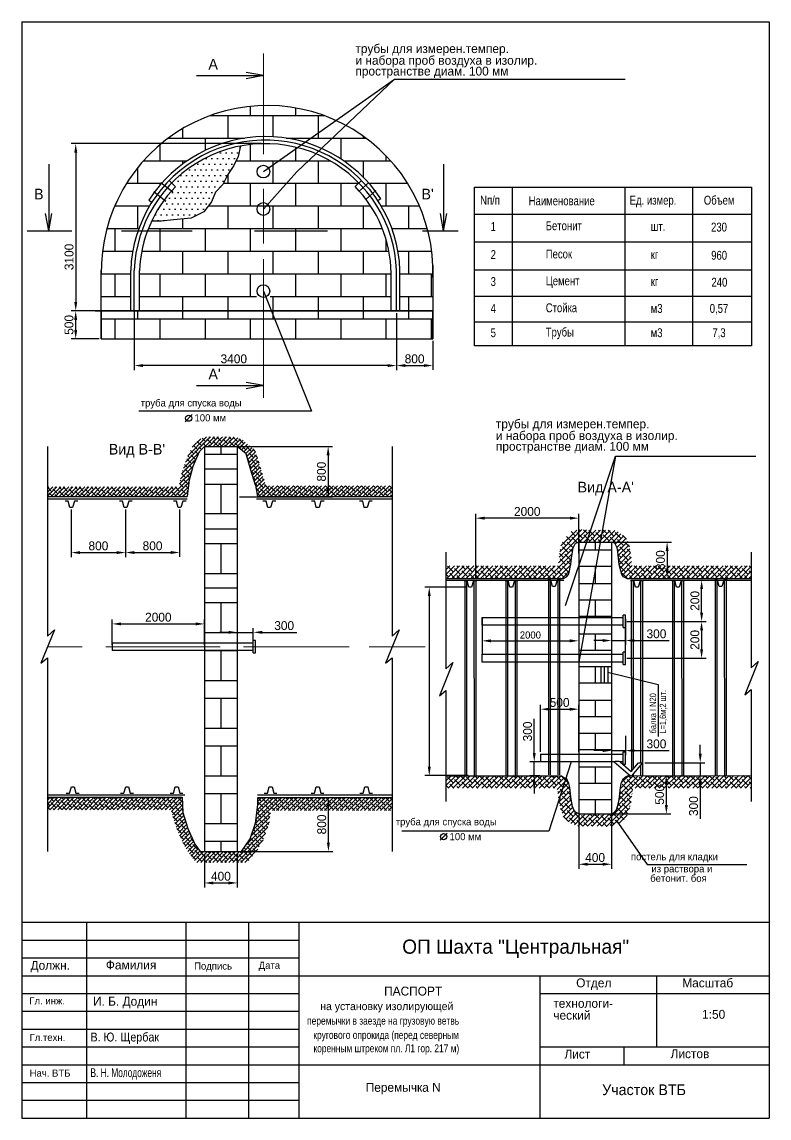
# Model space of a CAD drawing. Header units: millimetres. Extents: x 337 to 547, y -59 to 249.
import ezdxf

# ---------------------------------------------------------------- set-up
doc = ezdxf.new("R2010")
doc.units = ezdxf.units.MM
doc.dimstyles.new('ISO-25', dxfattribs={"dimtxt": 2.5, "dimasz": 2.5, "dimexe": 1.25, "dimexo": 0.625, "dimtad": 1, "dimtxsty": 'Standard', "dimcen": 2.5, "dimadec": 0, "dimazin": 0, "dimtfac": 1, "dimtmove": 0, "dimatfit": 3, "dimfxl": 0, "dimarcsym": 0})
pattern_1 = [(45, (0, -100.6344), (-0.561266, 0.561266), []), (135, (0, -100.6344), (-1.683798, 0.561266), [1.984375, -1.190625])]
pattern_2 = [(45, (0, -94.5525), (-0.6735192, 0.6735192), []), (135, (0, -94.5525), (-2.0205576, 0.6735192), [2.38125, -1.42875])]
pattern_3 = [(0, (-37.138, 0), (0, 6.35), []), (90, (-37.138, 0), (-12.7, 8e-16), [6.35, -6.35]), (90, (-30.788, 0), (-12.7, 8e-16), [-6.35, 6.35])]

# ---------------------------------------------------------------- blocks, each defined once
blk = doc.blocks.new('*D1')
at = {"color": 0, "lineweight": -2}
for p, q in [((350.59, 111.56), (350.59, 98.23)), ((365.86, 111.56), (365.86, 98.23)), ((353.09, 99.48), (363.36, 99.48))]:
    blk.add_line(p, q, dxfattribs=at)
at = {"color": 0}
for points in [[(353.09, 99.9), (353.09, 99.07), (350.59, 99.48)], [(363.36, 99.9), (363.36, 99.07), (365.86, 99.48)]]:
    blk.add_solid(points, dxfattribs=at)
at = {"layer": 'Defpoints', "color": 0}
for p in [(350.59, 112.19), (365.86, 112.19), (365.86, 99.48)]:
    blk.add_point(p, dxfattribs=at)
at = {"color": 0, "insert": (358.23, 101.36), "char_height": 2.5, "attachment_point": 5}
blk.add_mtext('800', dxfattribs=at)
blk = doc.blocks.new('*D2')
at = {"color": 0, "lineweight": -2}
for p, q in [((365.86, 111.56), (365.86, 98.26)), ((381.04, 111.56), (381.04, 98.26)), ((368.36, 99.51), (378.54, 99.51))]:
    blk.add_line(p, q, dxfattribs=at)
at = {"color": 0}
for points in [[(368.36, 99.93), (368.36, 99.09), (365.86, 99.51)], [(378.54, 99.93), (378.54, 99.09), (381.04, 99.51)]]:
    blk.add_solid(points, dxfattribs=at)
at = {"layer": 'Defpoints', "color": 0}
for p in [(365.86, 112.19), (381.04, 112.19), (381.04, 99.51)]:
    blk.add_point(p, dxfattribs=at)
at = {"color": 0, "insert": (373.45, 101.38), "char_height": 2.5, "attachment_point": 5}
blk.add_mtext('800', dxfattribs=at)
blk = doc.blocks.new('*D3')
at = {"color": 0, "lineweight": -2}
for p, q in [((397.85, 129.33), (424.05, 129.33)), ((422.8, 126.83), (422.8, 117.61)), ((397.89, 115.11), (424.05, 115.11))]:
    blk.add_line(p, q, dxfattribs=at)
at = {"color": 0}
for points in [[(422.38, 126.83), (423.21, 126.83), (422.8, 129.33)], [(422.38, 117.61), (423.21, 117.61), (422.8, 115.11)]]:
    blk.add_solid(points, dxfattribs=at)
at = {"layer": 'Defpoints', "color": 0}
for p in [(397.22, 129.33), (397.27, 115.11), (422.8, 115.11)]:
    blk.add_point(p, dxfattribs=at)
at = {"color": 0, "insert": (420.92, 122.22), "char_height": 2.5, "attachment_point": 5, "rotation": 90}
blk.add_mtext('800', dxfattribs=at)
blk = doc.blocks.new('*D4')
at = {"color": 0, "lineweight": -2}
for p, q in [((403.62, 30.71), (424.12, 30.71)), ((422.87, 18.02), (422.87, 28.21)), ((397.89, 15.52), (424.12, 15.52))]:
    blk.add_line(p, q, dxfattribs=at)
at = {"color": 0}
for points in [[(422.46, 28.21), (423.29, 28.21), (422.87, 30.71)], [(422.46, 18.02), (423.29, 18.02), (422.87, 15.52)]]:
    blk.add_solid(points, dxfattribs=at)
at = {"layer": 'Defpoints', "color": 0}
for p in [(403, 30.71), (422.87, 30.71), (397.27, 15.52)]:
    blk.add_point(p, dxfattribs=at)
at = {"color": 0, "insert": (421, 23.12), "char_height": 2.5, "attachment_point": 5, "rotation": 90}
blk.add_mtext('800', dxfattribs=at)
blk = doc.blocks.new('*D5')
at = {"color": 0, "lineweight": -2}
for p, q in [((388.05, 14.9), (388.05, 5.44)), ((397.27, 14.9), (397.27, 5.44)), ((390.55, 6.69), (394.77, 6.69))]:
    blk.add_line(p, q, dxfattribs=at)
at = {"color": 0}
for points in [[(390.55, 7.1), (390.55, 6.27), (388.05, 6.69)], [(394.77, 7.1), (394.77, 6.27), (397.27, 6.69)]]:
    blk.add_solid(points, dxfattribs=at)
at = {"layer": 'Defpoints', "color": 0}
for p in [(388.05, 15.52), (397.27, 15.52), (397.27, 6.69)]:
    blk.add_point(p, dxfattribs=at)
at = {"color": 0, "insert": (392.66, 8.56), "char_height": 2.5, "attachment_point": 5}
blk.add_mtext('400', dxfattribs=at)
blk = doc.blocks.new('*D6')
at = {"color": 0, "lineweight": -2}
for p, q in [((368.31, 167.44), (368.31, 150.77)), ((441.99, 166.73), (441.99, 150.77)), ((439.49, 152.02), (370.81, 152.02))]:
    blk.add_line(p, q, dxfattribs=at)
at = {"color": 0}
for points in [[(370.81, 152.43), (370.81, 151.6), (368.31, 152.02)], [(439.49, 152.43), (439.49, 151.6), (441.99, 152.02)]]:
    blk.add_solid(points, dxfattribs=at)
at = {"layer": 'Defpoints', "color": 0}
for p in [(368.31, 168.07), (441.99, 167.36), (368.31, 152.02)]:
    blk.add_point(p, dxfattribs=at)
at = {"color": 0, "insert": (395.35, 153.89), "char_height": 2.5, "attachment_point": 5}
blk.add_mtext('  3400', dxfattribs=at)
blk = doc.blocks.new('*D7')
at = {"color": 0, "lineweight": -2}
for p, q in [((403.97, 214.35), (350.61, 214.35)), ((351.86, 211.85), (351.86, 169.86)), ((403.02, 167.36), (350.61, 167.36))]:
    blk.add_line(p, q, dxfattribs=at)
at = {"color": 0}
for points in [[(351.45, 211.85), (352.28, 211.85), (351.86, 214.35)], [(351.45, 169.86), (352.28, 169.86), (351.86, 167.36)]]:
    blk.add_solid(points, dxfattribs=at)
at = {"layer": 'Defpoints', "color": 0}
for p in [(404.59, 214.35), (351.86, 167.36), (403.64, 167.36)]:
    blk.add_point(p, dxfattribs=at)
at = {"color": 0, "insert": (349.99, 182.53), "char_height": 2.5, "attachment_point": 5, "rotation": 90}
blk.add_mtext('3100', dxfattribs=at)
blk = doc.blocks.new('*D8')
at = {"color": 0, "lineweight": -2}
for p, q in [((499.59, 102.45), (519.32, 102.45)), ((518.07, 99.95), (518.07, 94.74)), ((508.46, 92.24), (519.32, 92.24))]:
    blk.add_line(p, q, dxfattribs=at)
at = {"color": 0}
for points in [[(517.66, 99.95), (518.49, 99.95), (518.07, 102.45)], [(517.66, 94.74), (518.49, 94.74), (518.07, 92.24)]]:
    blk.add_solid(points, dxfattribs=at)
at = {"layer": 'Defpoints', "color": 0}
for p in [(498.96, 102.45), (507.84, 92.24), (518.07, 92.24)]:
    blk.add_point(p, dxfattribs=at)
at = {"color": 0, "insert": (516.2, 97.35), "char_height": 2.5, "attachment_point": 5, "rotation": 90}
blk.add_mtext('800', dxfattribs=at)
blk = doc.blocks.new('*D9')
at = {"color": 0, "lineweight": -2}
for p, q in [((493.22, 27.24), (493.22, 10.69)), ((502.44, 27.24), (502.44, 10.69)), ((495.72, 11.94), (499.94, 11.94))]:
    blk.add_line(p, q, dxfattribs=at)
at = {"color": 0}
for points in [[(495.72, 12.36), (495.72, 11.53), (493.22, 11.94)], [(499.94, 12.36), (499.94, 11.53), (502.44, 11.94)]]:
    blk.add_solid(points, dxfattribs=at)
at = {"layer": 'Defpoints', "color": 0}
for p in [(493.22, 27.86), (502.44, 27.86), (502.44, 11.94)]:
    blk.add_point(p, dxfattribs=at)
at = {"color": 0, "insert": (497.83, 13.82), "char_height": 2.5, "attachment_point": 5}
blk.add_mtext('400', dxfattribs=at)
blk = doc.blocks.new('*D10')
at = {"color": 0, "lineweight": -2}
for p, q in [((517.85, 28.59), (517.85, 34.32)), ((518.15, 36.82), (519.1, 36.82)), ((500.68, 26.09), (519.1, 26.09))]:
    blk.add_line(p, q, dxfattribs=at)
at = {"color": 0}
for points in [[(517.44, 34.32), (518.27, 34.32), (517.85, 36.82)], [(517.44, 28.59), (518.27, 28.59), (517.85, 26.09)]]:
    blk.add_solid(points, dxfattribs=at)
at = {"layer": 'Defpoints', "color": 0}
for p in [(517.53, 36.82), (517.85, 36.82), (500.06, 26.09)]:
    blk.add_point(p, dxfattribs=at)
at = {"color": 0, "insert": (515.98, 31.45), "char_height": 2.5, "attachment_point": 5, "rotation": 90}
blk.add_mtext('500', dxfattribs=at)
blk = doc.blocks.new('*D11')
at = {"color": 0, "lineweight": -2}
for p, q in [((464.28, 92.14), (464.28, 110.41)), ((490.75, 109.16), (466.78, 109.16)), ((493.25, 99.2), (493.25, 110.41))]:
    blk.add_line(p, q, dxfattribs=at)
at = {"color": 0}
for points in [[(466.78, 109.58), (466.78, 108.74), (464.28, 109.16)], [(490.75, 109.58), (490.75, 108.74), (493.25, 109.16)]]:
    blk.add_solid(points, dxfattribs=at)
at = {"layer": 'Defpoints', "color": 0}
for p in [(464.28, 109.16), (493.25, 98.57), (464.28, 91.51)]:
    blk.add_point(p, dxfattribs=at)
at = {"color": 0, "insert": (478.76, 111.03), "char_height": 2.5, "attachment_point": 5}
blk.add_mtext('2000', dxfattribs=at)
blk = doc.blocks.new('*D12')
at = {"color": 0, "lineweight": -2}
for p, q in [((502.44, 80.44), (502.44, 73.53)), ((506.35, 80.92), (506.35, 73.53)), ((499.94, 74.78), (497.44, 74.78)), ((502.44, 74.78), (506.35, 74.78)), ((508.85, 74.78), (518.61, 74.78))]:
    blk.add_line(p, q, dxfattribs=at)
at = {"color": 0}
for points in [[(499.94, 75.2), (499.94, 74.37), (502.44, 74.78)], [(508.85, 75.2), (508.85, 74.37), (506.35, 74.78)]]:
    blk.add_solid(points, dxfattribs=at)
at = {"layer": 'Defpoints', "color": 0}
for p in [(502.44, 81.06), (506.35, 81.55), (502.44, 74.78)]:
    blk.add_point(p, dxfattribs=at)
at = {"color": 0, "insert": (515.07, 76.66), "char_height": 2.5, "attachment_point": 5}
blk.add_mtext('300', dxfattribs=at)
blk = doc.blocks.new('*D13')
at = {"color": 0, "lineweight": -2}
for p, q in [((480.73, 43.2), (480.73, 52.78)), ((488.5, 40.7), (479.48, 40.7)), ((480.73, 36.81), (480.73, 40.7)), ((482.32, 36.81), (479.48, 36.81)), ((480.73, 34.31), (480.73, 31.81))]:
    blk.add_line(p, q, dxfattribs=at)
at = {"color": 0}
for points in [[(480.31, 43.2), (481.14, 43.2), (480.73, 40.7)], [(480.31, 34.31), (481.14, 34.31), (480.73, 36.81)]]:
    blk.add_solid(points, dxfattribs=at)
at = {"layer": 'Defpoints', "color": 0}
for p in [(480.73, 40.7), (489.13, 40.7), (482.94, 36.81)]:
    blk.add_point(p, dxfattribs=at)
at = {"color": 0, "insert": (478.85, 49.24), "char_height": 2.5, "attachment_point": 5, "rotation": 90}
blk.add_mtext('300', dxfattribs=at)
blk = doc.blocks.new('*D14')
at = {"color": 0, "lineweight": -2}
for p, q in [((358.42, 167.36), (350.6, 167.36)), ((351.85, 162.05), (351.85, 164.86)), ((358.42, 159.55), (350.6, 159.55))]:
    blk.add_line(p, q, dxfattribs=at)
at = {"color": 0}
for points in [[(351.43, 164.86), (352.26, 164.86), (351.85, 167.36)], [(351.43, 162.05), (352.26, 162.05), (351.85, 159.55)]]:
    blk.add_solid(points, dxfattribs=at)
at = {"layer": 'Defpoints', "color": 0}
for p in [(351.85, 167.36), (359.04, 167.36), (359.04, 159.55)]:
    blk.add_point(p, dxfattribs=at)
at = {"color": 0, "insert": (349.97, 163.45), "char_height": 2.5, "attachment_point": 5, "rotation": 90}
blk.add_mtext('500', dxfattribs=at)
blk = doc.blocks.new('*D15')
at = {"color": 0, "lineweight": -2}
for p, q in [((441.99, 166.73), (441.99, 150.78)), ((452.21, 158.93), (452.21, 150.78)), ((444.49, 152.03), (449.71, 152.03))]:
    blk.add_line(p, q, dxfattribs=at)
at = {"color": 0}
for points in [[(444.49, 152.44), (444.49, 151.61), (441.99, 152.03)], [(449.71, 152.44), (449.71, 151.61), (452.21, 152.03)]]:
    blk.add_solid(points, dxfattribs=at)
at = {"layer": 'Defpoints', "color": 0}
for p in [(441.99, 167.36), (452.21, 159.55), (452.21, 152.03)]:
    blk.add_point(p, dxfattribs=at)
at = {"color": 0, "insert": (447.1, 153.9), "char_height": 2.5, "attachment_point": 5}
blk.add_mtext('800', dxfattribs=at)
blk = doc.blocks.new('*D16')
at = {"color": 0, "lineweight": -2}
for p, q in [((466.06, 75.71), (466.06, 73.45)), ((468.56, 74.7), (490.72, 74.7)), ((493.22, 76.35), (493.22, 73.45))]:
    blk.add_line(p, q, dxfattribs=at)
at = {"color": 0}
for points in [[(468.56, 75.11), (468.56, 74.28), (466.06, 74.7)], [(490.72, 75.11), (490.72, 74.28), (493.22, 74.7)]]:
    blk.add_solid(points, dxfattribs=at)
at = {"layer": 'Defpoints', "color": 0}
for p in [(493.22, 76.98), (466.06, 76.33), (493.22, 74.7)]:
    blk.add_point(p, dxfattribs=at)
at = {"color": 0, "insert": (479.64, 76.32), "char_height": 2, "attachment_point": 5}
blk.add_mtext('2000', dxfattribs=at)
blk = doc.blocks.new('*D17')
at = {"color": 0, "lineweight": -2}
for p, q in [((482.5, 43.52), (482.5, 56.75)), ((485, 55.5), (490.72, 55.5)), ((493.22, 43.52), (493.22, 56.75))]:
    blk.add_line(p, q, dxfattribs=at)
at = {"color": 0}
for points in [[(485, 55.91), (485, 55.08), (482.5, 55.5)], [(490.72, 55.91), (490.72, 55.08), (493.22, 55.5)]]:
    blk.add_solid(points, dxfattribs=at)
at = {"layer": 'Defpoints', "color": 0}
for p in [(493.22, 55.5), (482.5, 42.9), (493.22, 42.9)]:
    blk.add_point(p, dxfattribs=at)
at = {"color": 0, "insert": (487.86, 57.37), "char_height": 2.5, "attachment_point": 5}
blk.add_mtext('500', dxfattribs=at)
blk = doc.blocks.new('*D18')
at = {"color": 0, "lineweight": -2}
for p, q in [((502.44, 47.51), (502.44, 42.61)), ((506.35, 47.99), (506.35, 42.61)), ((499.94, 43.86), (497.44, 43.86)), ((502.44, 43.86), (506.35, 43.86)), ((508.85, 43.86), (518.61, 43.86))]:
    blk.add_line(p, q, dxfattribs=at)
at = {"color": 0}
for points in [[(499.94, 44.28), (499.94, 43.45), (502.44, 43.86)], [(508.85, 44.28), (508.85, 43.45), (506.35, 43.86)]]:
    blk.add_solid(points, dxfattribs=at)
at = {"layer": 'Defpoints', "color": 0}
for p in [(502.44, 48.13), (506.35, 48.62), (502.44, 43.86)]:
    blk.add_point(p, dxfattribs=at)
at = {"color": 0, "insert": (515.07, 45.74), "char_height": 2.5, "attachment_point": 5}
blk.add_mtext('300', dxfattribs=at)
blk = doc.blocks.new('*D19')
at = {"color": 0, "lineweight": -2}
for p, q in [((527.38, 42.96), (527.38, 45.46)), ((511.85, 40.46), (528.63, 40.46)), ((527.38, 40.46), (527.38, 36.81)), ((511.85, 36.81), (528.63, 36.81)), ((527.38, 34.31), (527.38, 24.73))]:
    blk.add_line(p, q, dxfattribs=at)
at = {"color": 0}
for points in [[(526.96, 42.96), (527.8, 42.96), (527.38, 40.46)], [(526.96, 34.31), (527.8, 34.31), (527.38, 36.81)]]:
    blk.add_solid(points, dxfattribs=at)
at = {"layer": 'Defpoints', "color": 0}
for p in [(511.23, 40.46), (511.23, 36.81), (527.38, 36.81)]:
    blk.add_point(p, dxfattribs=at)
at = {"color": 0, "insert": (525.51, 28.27), "char_height": 2.5, "attachment_point": 5, "rotation": 90}
blk.add_mtext('300', dxfattribs=at)
blk = doc.blocks.new('*D20')
at = {"color": 0, "lineweight": -2}
for p, q in [((461.68, 89.76), (449.97, 89.76)), ((451.22, 87.26), (451.22, 39.34)), ((462.11, 36.84), (449.97, 36.84))]:
    blk.add_line(p, q, dxfattribs=at)
at = {"color": 0}
for points in [[(450.8, 87.26), (451.64, 87.26), (451.22, 89.76)], [(450.8, 39.34), (451.64, 39.34), (451.22, 36.84)]]:
    blk.add_solid(points, dxfattribs=at)
at = {"layer": 'Defpoints', "color": 0}
for p in [(462.31, 89.76), (451.22, 36.84), (462.73, 36.84)]:
    blk.add_point(p, dxfattribs=at)
blk = doc.blocks.new('*D21')
at = {"color": 0, "lineweight": -2}
for p, q in [((362.09, 73.61), (362.09, 80.7)), ((388.05, 73.61), (388.05, 80.7)), ((364.59, 79.45), (385.55, 79.45))]:
    blk.add_line(p, q, dxfattribs=at)
at = {"color": 0}
for points in [[(364.59, 79.87), (364.59, 79.04), (362.09, 79.45)], [(385.55, 79.87), (385.55, 79.04), (388.05, 79.45)]]:
    blk.add_solid(points, dxfattribs=at)
at = {"layer": 'Defpoints', "color": 0}
for p in [(388.05, 79.45), (362.09, 72.98), (388.05, 72.98)]:
    blk.add_point(p, dxfattribs=at)
at = {"color": 0, "insert": (375.07, 81.33), "char_height": 2.5, "attachment_point": 5}
blk.add_mtext('2000', dxfattribs=at)
blk = doc.blocks.new('*D22')
at = {"color": 0, "lineweight": -2}
for p, q in [((394.8, 77.08), (392.3, 77.08)), ((397.3, 75.83), (397.3, 78.33)), ((397.3, 77.08), (401.77, 77.08)), ((404.27, 77.08), (413.98, 77.08))]:
    blk.add_line(p, q, dxfattribs=at)
at = {"color": 0}
for points in [[(394.8, 77.5), (394.8, 76.67), (397.3, 77.08)], [(404.27, 77.5), (404.27, 76.67), (401.77, 77.08)]]:
    blk.add_solid(points, dxfattribs=at)
at = {"layer": 'Defpoints', "color": 0}
for p in [(397.3, 77.08), (397.3, 74.83), (401.77, 74.79)]:
    blk.add_point(p, dxfattribs=at)
at = {"color": 0, "insert": (410.44, 78.96), "char_height": 2.5, "attachment_point": 5}
blk.add_mtext('300', dxfattribs=at)
blk = doc.blocks.new('*D23')
at = {"color": 0, "lineweight": -2}
for p, q in [((506.76, 80.11), (529, 80.11)), ((527.75, 77.61), (527.75, 72.31)), ((506.76, 69.81), (529, 69.81))]:
    blk.add_line(p, q, dxfattribs=at)
at = {"color": 0}
for points in [[(527.34, 77.61), (528.17, 77.61), (527.75, 80.11)], [(527.34, 72.31), (528.17, 72.31), (527.75, 69.81)]]:
    blk.add_solid(points, dxfattribs=at)
at = {"layer": 'Defpoints', "color": 0}
for p in [(506.13, 80.11), (506.13, 69.81), (527.75, 69.81)]:
    blk.add_point(p, dxfattribs=at)
at = {"color": 0, "insert": (525.88, 74.96), "char_height": 2.5, "attachment_point": 5, "rotation": 90}
blk.add_mtext('200', dxfattribs=at)
blk = doc.blocks.new('*D25')
at = {"color": 0, "lineweight": -2}
for p, q in [((528.38, 91.74), (529.02, 91.74)), ((527.77, 82.61), (527.77, 89.24)), ((528.38, 80.11), (529.02, 80.11))]:
    blk.add_line(p, q, dxfattribs=at)
at = {"color": 0}
for points in [[(527.35, 89.24), (528.18, 89.24), (527.77, 91.74)], [(527.35, 82.61), (528.18, 82.61), (527.77, 80.11)]]:
    blk.add_solid(points, dxfattribs=at)
at = {"layer": 'Defpoints', "color": 0}
for p in [(527.75, 91.74), (527.77, 91.74), (527.75, 80.11)]:
    blk.add_point(p, dxfattribs=at)
at = {"color": 0, "insert": (525.89, 85.93), "char_height": 2.5, "attachment_point": 5, "rotation": 90}
blk.add_mtext('200', dxfattribs=at)

msp = doc.modelspace()

# ---------------------------------------------------------------- hatches: boundary and pattern name
h = msp.add_hatch()
h.set_pattern_fill('BRICK', color=256, style=0)
h.set_pattern_definition(pattern_3)
h.paths.add_polyline_path([(359.042, 177.648), (359.042, 167.355), (367.308, 167.355), (367.308, 178.757, -0.1349998), (373.275, 197.929), (372.433, 198.469, -0.2517057), (404.592, 216.352), (404.592, 225.074, 0.4128612)])
h.paths.add_polyline_path([(437.625, 198.84), (436.789, 198.29, -0.1549431), (442.991, 176.23), (442.991, 167.355), (452.213, 167.355), (452.213, 180.217, 0.4098837), (404.592, 225.074), (404.592, 216.352, -0.2563067)])
h = msp.add_hatch()
h.set_pattern_fill('BRICK', color=256, style=0)
h.set_pattern_definition(pattern_3)
h.paths.add_polyline_path([(431.53, 201.043), (430.386, 202.282), (431.448, 203.325, 0.2510323), (398.207, 213.696), (397.493, 210.71), (396.338, 208.21), (394.61, 205.718), (393.158, 202.878), (391.115, 200.681), (390.015, 198.014), (387.839, 195.18), (384.329, 193.428), (379.316, 192.928), (375.891, 192.557), (373.156, 192.558, 0.1017331), (369.808, 178.714), (369.808, 167.355), (404.592, 167.355), (404.592, 170.48, -0.4142136), (402.204, 172.869, -1), (406.981, 172.869, -0.4142136), (404.592, 170.48), (404.592, 167.355), (440.491, 167.355), (440.491, 176.272, 0.1931803)])
h.paths.add_polyline_path([(402.204, 193.653, -0.4142136), (404.592, 196.042), (404.592, 204.123, -0.4142136), (402.204, 206.512, -1), (406.981, 206.512, -0.4142136), (404.592, 204.123), (404.592, 196.042, -0.4142136), (406.981, 193.653, -1)], flags=16)
h = msp.add_hatch()
h.set_pattern_fill('DOTS', color=256, style=0)
h.set_pattern_definition([(0, (-29.7458, 141.9309), (0.79375, 1.5875), [0, -1.5875])])
h.paths.add_polyline_path([(393.158, 202.878), (394.61, 205.718), (396.338, 208.21), (397.493, 210.71), (398.207, 213.696, 0.1526515), (378.824, 203.298), (379.896, 202.248, 0.0840321), (373.156, 192.558), (375.891, 192.557), (379.316, 192.928), (384.329, 193.428), (387.839, 195.18), (390.015, 198.014), (391.115, 200.681)])
h = msp.add_hatch()
h.set_pattern_fill('BRICK', color=256, style=0)
h.set_pattern_definition(pattern_3)
h.paths.add_polyline_path([(452.213, 159.551), (452.213, 167.355), (359.042, 167.355), (359.042, 159.551)])
h = msp.add_hatch()
h.set_pattern_fill('ANSI38', color=256, scale=0.25, style=0)
h.set_pattern_definition(pattern_1)
h.paths.add_polyline_path([(383.659, 119.182), (384.898, 123.778), (386.682, 127.849), (388.05, 129.332), (397.269, 129.332), (399.718, 127.253), (401.107, 122.599), (402.351, 118.432), (402.923, 115.22), (405.829, 115.22), (405.311, 118.123), (403.741, 123.385), (402.352, 128.039), (398.904, 131.051), (397.173, 131.837), (394.781, 131.99), (392.422, 131.99), (389.809, 131.99), (388.109, 131.99), (386.507, 131.222), (384.855, 129.509), (383.394, 126.781), (382.558, 124.556), (381.561, 121.386), (380.865, 117.91), (343.894, 117.91), (343.894, 115.22), (383.159, 115.22)])
h = msp.add_hatch()
h.set_pattern_fill('ANSI38', color=256, scale=0.25, style=0)
h.set_pattern_definition(pattern_1)
h.paths.add_polyline_path([(440.78, 118.26), (405.287, 118.26), (405.829, 115.22), (440.78, 115.22)])
h = msp.add_hatch()
h.set_pattern_fill('ANSI38', color=256, scale=0.3, style=0)
h.set_pattern_definition(pattern_2)
h.paths.add_polyline_path([(507.697, 100.104), (507.443, 101.459), (506.806, 103.06), (506.379, 103.813), (503.743, 105.687), (493.233, 105.954), (491.151, 105.428), (488.961, 103.216), (488.252, 101.555), (488.004, 100.315), (487.756, 98.334), (487.568, 96.781), (487.369, 95.741), (455.91, 95.741), (455.91, 92.241), (488.924, 92.241), (489.817, 92.716), (490.315, 93.354), (490.648, 94.351), (490.849, 95.348), (491.029, 96.243), (491.23, 97.913), (491.44, 99.653), (491.661, 100.799), (492.035, 101.587), (492.288, 102.12), (493.224, 102.455), (502.443, 102.455), (503.379, 102.12), (503.632, 101.587), (504.006, 100.799), (504.227, 99.653), (504.437, 97.913), (504.638, 96.243), (504.819, 95.348), (505.019, 94.351), (505.352, 93.354), (505.85, 92.716), (506.743, 92.241), (541.703, 92.241), (541.703, 95.741), (508.31, 95.741), (508.25, 96.039), (508.096, 96.799), (507.911, 98.333)])
h = msp.add_hatch()
h.set_pattern_fill('ANSI38', color=256, scale=0.3, style=0)
h.set_pattern_definition(pattern_2)
h.paths.add_polyline_path([(490.109, 35.431), (489.856, 35.964), (488.919, 36.299), (488.192, 36.815), (455.91, 36.808), (455.91, 33.308), (486.754, 33.315), (487.253, 32.884), (487.441, 31.337), (487.863, 28.525), (488.166, 27.138), (489.009, 25.155), (490.573, 23.556), (493.055, 22.617), (502.443, 22.587), (504.911, 23.441), (506.55, 24.997), (507.472, 27.047), (508.024, 29.667), (508.227, 31.337), (508.428, 32.996), (508.582, 33.32), (541.703, 33.328), (541.703, 36.828), (506.951, 36.82), (506.581, 36.601), (506.209, 36.343), (505.812, 35.964), (505.558, 35.431), (505.184, 34.644), (504.963, 33.498), (504.752, 31.758), (504.55, 30.088), (504.369, 29.193), (504.168, 28.196), (503.834, 27.199), (503.336, 26.561), (502.443, 26.087), (493.224, 26.087), (492.331, 26.561), (491.833, 27.199), (491.499, 28.196), (491.298, 29.193), (491.117, 30.088), (490.915, 31.758), (490.704, 33.498), (490.483, 34.644)])
h = msp.add_hatch()
h.set_pattern_fill('ANSI38', color=256, scale=0.25, style=0)
h.set_pattern_definition(pattern_1)
h.paths.add_polyline_path([(343.894, 30.747), (343.894, 27.275), (378.775, 27.275), (378.817, 26.443), (380.21, 22.02), (382.153, 17.574), (383.984, 14.538), (385.719, 12.476), (400.032, 12.476), (402.877, 15.857), (404.699, 19.086), (406.233, 23.462), (406.628, 27.043), (440.78, 27.051), (440.78, 30.722), (402.999, 30.713), (402.999, 28.764), (402.415, 23.462), (400.881, 19.086), (398.486, 15.523), (386.832, 15.523), (385.298, 17.574), (383.355, 22.02), (381.961, 26.443), (381.744, 30.747)])

# ---------------------------------------------------------------- linework, layer by layer
for p, q in [((336.73, 248.545), (546.73, 248.545)), ((336.73, 248.545), (336.73, -59.354)), ((546.73, 248.545), (546.73, -59.354)), ((404.592, 233.464), (399.717, 234.358)), ((385.827, 233.464), (404.592, 233.464)), ((404.592, 233.464), (399.717, 232.57)), ((404.592, 206.512), (441.432, 232.441)), ((414.042, 206.47), (441.432, 232.441)), ((441.432, 232.441), (506.314, 232.441)), ((398.207, 213.696), (397.493, 210.71)), ((397.493, 210.71), (396.338, 208.21)), ((344.289, 208.586), (344.289, 189.821)), ((396.338, 208.21), (394.61, 205.718)), ((413.978, 206.47), (404.592, 195.997)), ((455.256, 208.586), (455.256, 189.821)), ((378.11, 203.998), (379.896, 202.248)), ((394.61, 205.718), (393.158, 202.878)), ((430.386, 202.282), (432.161, 204.025)), ((391.115, 200.681), (390.015, 198.014)), ((393.158, 202.878), (391.115, 200.681)), ((431.53, 201.043), (430.386, 202.282)), ((474.509, 202.106), (474.509, 157.592)), ((506.223, 202.106), (506.223, 157.592)), ((525.214, 202.106), (525.214, 157.592)), ((372.433, 198.469), (373.275, 197.929)), ((390.015, 198.014), (387.839, 195.18)), ((437.625, 198.84), (436.789, 198.29)), ((344.289, 189.821), (343.395, 194.697)), ((344.289, 189.821), (345.183, 194.697)), ((387.839, 195.18), (384.329, 193.428)), ((455.256, 189.821), (454.362, 194.697)), ((455.256, 189.821), (456.15, 194.697)), ((463.94, 194.551), (541.827, 194.551)), ((375.891, 192.557), (373.156, 192.558)), ((379.316, 192.928), (375.891, 192.557)), ((384.329, 193.428), (379.316, 192.928)), ((338.176, 189.821), (350.791, 189.821)), ((364.74, 189.821), (384.591, 189.821)), ((402.095, 189.821), (422.61, 189.821)), ((449.337, 189.821), (459.304, 189.821)), ((463.94, 186.813), (541.827, 186.813)), ((359.042, 159.551), (359.042, 178.757)), ((367.308, 167.355), (367.308, 178.757)), ((368.308, 167.355), (368.308, 178.757)), ((369.808, 167.355), (369.808, 178.757)), ((452.213, 180.217), (452.213, 159.551)), ((463.94, 178.891), (541.827, 178.891)), ((440.491, 167.355), (440.491, 176.23)), ((441.991, 167.355), (441.991, 176.23)), ((442.991, 167.355), (442.991, 176.23)), ((404.592, 172.925), (418.08, 139.246)), ((463.94, 171.521), (541.827, 171.521)), ((357.308, 167.355), (452.213, 167.355)), ((359.042, 167.355), (359.042, 159.551)), ((452.213, 167.355), (359.042, 167.355)), ((452.213, 159.551), (452.213, 167.355)), ((463.94, 164.336), (541.827, 164.336)), ((359.042, 159.551), (452.213, 159.551)), ((385.827, 146.415), (404.592, 146.415)), ((404.592, 146.415), (399.717, 147.309)), ((404.592, 146.415), (399.717, 145.521)), ((418.08, 139.246), (369.6, 139.246)), ((384.614, 138.229), (382.597, 136.214)), ((343.894, 129.332), (343.894, 76.019)), ((386.682, 127.849), (388.05, 129.332)), ((388.05, 129.332), (388.05, 15.523)), ((388.05, 129.332), (397.269, 129.332)), ((392.659, 129.332), (392.659, 127.141)), ((397.269, 129.332), (397.269, 15.523)), ((399.718, 127.253), (397.269, 129.332)), ((440.78, 129.332), (440.78, 76.019)), ((384.898, 123.778), (386.682, 127.849)), ((388.05, 127.141), (397.269, 127.141)), ((401.107, 122.599), (399.718, 127.253)), ((489.476, 84.581), (503.585, 126.603)), ((503.585, 126.603), (493.224, 68.716)), ((503.585, 126.603), (542.986, 126.603)), ((383.659, 119.182), (384.898, 123.778)), ((388.05, 123.025), (397.269, 123.025)), ((402.351, 118.432), (401.107, 122.599)), ((383.659, 119.182), (383.159, 115.22)), ((383.659, 119.182), (383.659, 119.182)), ((388.05, 118.724), (397.269, 118.724)), ((392.659, 118.724), (392.659, 110.491)), ((402.351, 118.432), (402.923, 115.22)), ((343.894, 115.22), (383.159, 115.22)), ((343.894, 114.54), (383.159, 114.54)), ((349.753, 113.943), (348.874, 113.943)), ((350.193, 112.187), (349.753, 113.943)), ((351.512, 113.943), (350.984, 112.187)), ((352.441, 113.943), (351.512, 113.943)), ((365.029, 113.943), (364.149, 113.943)), ((365.468, 112.187), (365.029, 113.943)), ((366.787, 113.943), (366.26, 112.187)), ((367.717, 113.943), (366.787, 113.943)), ((380.204, 113.943), (379.325, 113.943)), ((380.644, 112.187), (380.204, 113.943)), ((381.963, 113.943), (381.435, 112.187)), ((382.892, 113.943), (381.963, 113.943)), ((402.648, 114.54), (440.78, 114.54)), ((402.923, 115.22), (440.78, 115.22)), ((405.363, 113.943), (404.484, 113.943)), ((405.803, 112.187), (405.363, 113.943)), ((407.122, 113.943), (406.594, 112.187)), ((408.051, 113.943), (407.122, 113.943)), ((419.016, 113.943), (418.137, 113.943)), ((419.456, 112.187), (419.016, 113.943)), ((420.775, 113.943), (420.248, 112.187)), ((421.704, 113.943), (420.775, 113.943)), ((432.53, 113.943), (431.65, 113.943)), ((432.97, 112.187), (432.53, 113.943)), ((434.289, 113.943), (433.761, 112.187)), ((435.218, 113.943), (434.289, 113.943)), ((350.984, 112.187), (350.193, 112.187)), ((366.26, 112.187), (365.468, 112.187)), ((381.435, 112.187), (380.644, 112.187)), ((406.594, 112.187), (405.803, 112.187)), ((420.248, 112.187), (419.456, 112.187)), ((433.761, 112.187), (432.97, 112.187)), ((388.05, 110.491), (397.269, 110.491)), ((388.05, 106.19), (397.269, 106.19)), ((388.05, 102.074), (397.269, 102.074)), ((392.659, 102.074), (392.659, 93.657)), ((492.035, 101.587), (492.288, 102.12)), ((492.288, 102.12), (493.224, 102.455)), ((493.224, 102.455), (493.224, 26.087)), ((493.224, 102.455), (502.443, 102.455)), ((497.834, 102.455), (497.834, 100.225)), ((502.443, 102.455), (502.443, 26.087)), ((503.379, 102.12), (502.443, 102.455)), ((503.632, 101.587), (503.379, 102.12)), ((455.91, 99.563), (455.91, 66.81)), ((491.23, 97.913), (491.44, 99.653)), ((491.44, 99.653), (491.661, 100.799)), ((491.661, 100.799), (492.035, 101.587)), ((493.224, 100.225), (502.443, 100.225)), ((504.006, 100.799), (503.632, 101.587)), ((504.227, 99.653), (504.006, 100.799)), ((504.437, 97.913), (504.227, 99.653)), ((541.703, 99.562), (541.703, 67.128)), ((490.849, 95.348), (491.029, 96.243)), ((491.029, 96.243), (491.23, 97.913)), ((493.224, 95.671), (502.443, 95.671)), ((497.834, 95.671), (497.834, 90.783)), ((504.638, 96.243), (504.437, 97.913)), ((504.819, 95.348), (504.638, 96.243)), ((388.05, 93.657), (397.269, 93.657)), ((488.924, 92.241), (489.817, 92.716)), ((489.817, 92.716), (490.315, 93.354)), ((490.315, 93.354), (490.648, 94.351)), ((490.648, 94.351), (490.849, 95.348)), ((505.019, 94.351), (504.819, 95.348)), ((505.352, 93.354), (505.019, 94.351)), ((505.85, 92.716), (505.352, 93.354)), ((506.743, 92.241), (505.85, 92.716)), ((388.05, 89.54), (397.269, 89.54)), ((455.91, 92.241), (488.924, 92.241)), ((455.91, 91.726), (489.06, 91.726)), ((461.869, 91.513), (460.989, 91.513)), ((461.174, 91.513), (461.187, 36.82)), ((461.674, 91.513), (461.687, 36.82)), ((462.308, 89.757), (461.869, 91.513)), ((463.1, 89.757), (462.308, 89.757)), ((463.627, 91.513), (463.1, 89.757)), ((464.556, 91.513), (463.627, 91.513)), ((463.782, 91.513), (463.795, 36.82)), ((464.282, 91.513), (464.295, 36.82)), ((473.414, 91.513), (472.535, 91.513)), ((472.72, 91.513), (472.733, 36.82)), ((473.22, 91.513), (473.233, 36.82)), ((473.854, 89.757), (473.414, 91.513)), ((474.645, 89.757), (473.854, 89.757)), ((475.173, 91.513), (474.645, 89.757)), ((476.102, 91.513), (475.173, 91.513)), ((475.328, 91.513), (475.341, 36.82)), ((475.828, 91.513), (475.841, 36.82)), ((485.396, 91.726), (484.517, 91.726)), ((484.702, 91.726), (484.715, 37.033)), ((485.202, 91.726), (485.215, 37.033)), ((485.836, 89.97), (485.396, 91.726)), ((486.627, 89.97), (485.836, 89.97)), ((487.155, 91.726), (486.627, 89.97)), ((488.084, 91.726), (487.155, 91.726)), ((487.31, 91.726), (487.322, 37.033)), ((487.81, 91.726), (487.822, 37.033)), ((493.224, 90.783), (502.443, 90.783)), ((506.743, 92.241), (541.703, 92.241)), ((506.743, 92.241), (541.703, 92.241)), ((506.743, 92.241), (541.703, 92.241)), ((506.743, 92.241), (541.703, 92.241)), ((508.7, 91.513), (507.82, 91.513)), ((508.005, 91.726), (541.703, 91.726)), ((508.005, 91.513), (508.018, 38.033)), ((508.505, 91.513), (508.517, 38.633)), ((509.139, 89.757), (508.7, 91.513)), ((509.931, 89.757), (509.139, 89.757)), ((510.459, 91.513), (509.931, 89.757)), ((511.388, 91.513), (510.459, 91.513)), ((510.613, 91.513), (510.625, 40.462)), ((511.113, 91.513), (511.125, 40.462)), ((520.245, 91.513), (519.366, 91.513)), ((519.551, 91.513), (519.564, 36.82)), ((520.051, 91.513), (520.064, 36.82)), ((520.685, 89.757), (520.245, 91.513)), ((521.476, 89.757), (520.685, 89.757)), ((522.004, 91.513), (521.476, 89.757)), ((522.933, 91.513), (522.004, 91.513)), ((522.159, 91.513), (522.172, 36.82)), ((522.659, 91.513), (522.672, 36.82)), ((532.227, 91.726), (531.348, 91.726)), ((531.533, 91.726), (531.546, 36.826)), ((532.033, 91.726), (532.046, 36.826)), ((532.667, 89.97), (532.227, 91.726)), ((533.458, 89.97), (532.667, 89.97)), ((533.986, 91.726), (533.458, 89.97)), ((534.915, 91.726), (533.986, 91.726)), ((534.141, 91.726), (534.154, 36.826)), ((534.641, 91.726), (534.654, 36.826)), ((388.05, 85.424), (397.269, 85.424)), ((392.659, 85.424), (392.659, 77.006)), ((493.224, 86.183), (502.443, 86.183)), ((497.834, 86.183), (497.834, 81.582)), ((466.057, 79.07), (466.057, 81.271)), ((466.057, 81.271), (505.699, 81.271)), ((466.057, 81.271), (466.057, 70.916)), ((493.224, 81.582), (502.443, 81.582)), ((493.224, 81.582), (502.443, 81.582)), ((506.348, 81.915), (505.708, 81.915)), ((505.708, 78.434), (505.708, 81.915)), ((506.348, 78.434), (506.348, 81.915)), ((506.348, 71.56), (506.348, 81.744)), ((345.856, 77.786), (342.065, 68.448)), ((343.894, 76.019), (345.856, 77.786)), ((388.05, 77.006), (397.269, 77.006)), ((401.77, 74.789), (401.77, 78.238)), ((442.742, 77.786), (438.951, 68.448)), ((440.78, 76.019), (442.742, 77.786)), ((505.699, 79.07), (466.057, 79.07)), ((505.708, 78.434), (506.348, 78.434)), ((362.086, 74.137), (362.086, 71.945)), ((362.12, 74.145), (401.761, 74.145)), ((401.77, 71.331), (401.77, 74.789)), ((402.41, 74.789), (401.77, 74.789)), ((402.41, 71.331), (402.41, 74.789)), ((466.057, 75.522), (466.057, 75.522)), ((493.224, 76.695), (502.443, 76.695)), ((497.834, 76.695), (497.834, 72.094)), ((401.761, 71.945), (362.12, 71.945)), ((388.05, 72.015), (397.269, 72.015)), ((392.659, 72.015), (392.659, 63.598)), ((401.77, 71.331), (402.41, 71.331)), ((466.057, 70.916), (505.699, 70.916)), ((466.057, 68.716), (466.057, 70.916)), ((493.224, 72.094), (502.443, 72.094)), ((505.708, 68.079), (505.708, 71.56)), ((506.348, 71.56), (505.708, 71.56)), ((506.348, 68.079), (506.348, 71.56)), ((342.065, 68.448), (343.894, 69.963)), ((343.894, 69.963), (343.894, 15.523)), ((438.951, 68.448), (440.78, 69.963)), ((440.78, 69.963), (440.78, 15.523)), ((457.872, 68.576), (454.081, 59.239)), ((455.91, 66.81), (457.872, 68.576)), ((505.699, 68.716), (466.057, 68.716)), ((505.708, 68.079), (506.348, 68.079)), ((543.665, 68.895), (539.874, 59.558)), ((541.703, 67.128), (543.665, 68.895)), ((493.224, 67.494), (502.443, 67.494)), ((497.834, 67.494), (497.834, 62.894)), ((499.474, 67.494), (499.474, 62.894)), ((500.397, 67.494), (500.397, 62.894)), ((501.383, 65.934), (515.557, 62.441)), ((501.384, 67.494), (501.384, 62.894)), ((388.05, 63.598), (397.269, 63.598)), ((493.224, 62.894), (502.443, 62.894)), ((493.224, 62.894), (502.443, 62.894)), ((515.557, 62.441), (515.557, 47.815)), ((388.05, 58.607), (397.269, 58.607)), ((392.659, 58.607), (392.659, 50.19)), ((454.081, 59.239), (455.91, 60.753)), ((455.91, 60.753), (455.91, 29.561)), ((539.874, 59.558), (541.703, 61.072)), ((541.703, 61.072), (541.703, 29.561)), ((493.224, 58.006), (502.443, 58.006)), ((497.834, 58.006), (497.834, 53.405)), ((493.224, 53.405), (502.443, 53.405)), ((388.05, 50.19), (397.269, 50.19)), ((493.224, 48.805), (502.443, 48.805)), ((497.834, 48.805), (497.834, 44.205)), ((388.05, 45.199), (397.269, 45.199)), ((392.659, 45.199), (392.659, 36.782)), ((493.224, 44.205), (502.443, 44.205)), ((493.224, 44.205), (502.443, 44.205)), ((505.708, 40.061), (505.708, 43.543)), ((505.708, 43.543), (506.348, 43.543)), ((506.348, 40.061), (506.348, 43.543)), ((482.502, 42.898), (505.699, 42.898)), ((482.502, 42.898), (482.502, 40.698)), ((503.233, 40.698), (482.671, 40.698)), ((491.139, 40.698), (484.813, 21.283)), ((503.233, 40.698), (507.776, 36.82)), ((505.699, 40.698), (504.881, 40.698)), ((504.881, 40.698), (508.012, 38.026)), ((505.708, 40.061), (506.348, 40.061)), ((508.012, 38.026), (510.04, 40.462)), ((508.194, 36.82), (511.226, 40.462)), ((510.04, 40.462), (511.226, 40.462)), ((511.125, 40.341), (511.126, 36.82)), ((493.224, 39.317), (502.443, 39.317)), ((497.834, 39.317), (497.834, 34.716)), ((508.518, 37.209), (508.518, 36.82)), ((510.625, 39.741), (510.626, 36.821)), ((388.05, 36.782), (397.269, 36.782)), ((455.91, 36.808), (488.192, 36.815)), ((488.919, 36.299), (488.192, 36.815)), ((489.856, 35.964), (488.919, 36.299)), ((490.109, 35.431), (489.856, 35.964)), ((490.483, 34.644), (490.109, 35.431)), ((490.704, 33.498), (490.483, 34.644)), ((493.224, 34.716), (502.443, 34.716)), ((504.963, 33.498), (505.184, 34.644)), ((505.184, 34.644), (505.558, 35.431)), ((505.558, 35.431), (505.812, 35.964)), ((505.812, 35.964), (506.209, 36.343)), ((506.209, 36.343), (506.581, 36.601)), ((506.581, 36.601), (506.951, 36.82)), ((506.951, 36.82), (541.703, 36.828)), ((382.498, 31.346), (343.894, 31.346)), ((349.21, 31.942), (350.139, 31.942)), ((350.139, 31.942), (350.667, 33.698)), ((350.667, 33.698), (351.458, 33.698)), ((351.458, 33.698), (351.898, 31.942)), ((351.898, 31.942), (352.777, 31.942)), ((364.486, 31.942), (365.415, 31.942)), ((365.415, 31.942), (365.942, 33.698)), ((365.942, 33.698), (366.734, 33.698)), ((366.734, 33.698), (367.174, 31.942)), ((367.174, 31.942), (368.053, 31.942)), ((378.387, 31.942), (379.316, 31.942)), ((379.316, 31.942), (379.843, 33.698)), ((379.843, 33.698), (380.635, 33.698)), ((380.635, 33.698), (381.075, 31.942)), ((381.075, 31.942), (381.954, 31.942)), ((388.05, 31.791), (397.269, 31.791)), ((392.659, 31.791), (392.659, 23.373)), ((440.78, 31.346), (402.978, 31.346)), ((404.807, 31.942), (405.736, 31.942)), ((405.736, 31.942), (406.264, 33.698)), ((406.264, 33.698), (407.055, 33.698)), ((407.055, 33.698), (407.495, 31.942)), ((407.495, 31.942), (408.375, 31.942)), ((418.022, 31.942), (418.952, 31.942)), ((418.952, 31.942), (419.479, 33.698)), ((419.479, 33.698), (420.271, 33.698)), ((420.271, 33.698), (420.71, 31.942)), ((420.71, 31.942), (421.59, 31.942)), ((431.687, 31.942), (432.616, 31.942)), ((432.616, 31.942), (433.144, 33.698)), ((433.144, 33.698), (433.935, 33.698)), ((433.935, 33.698), (434.375, 31.942)), ((434.375, 31.942), (435.254, 31.942)), ((490.915, 31.758), (490.704, 33.498)), ((491.117, 30.088), (490.915, 31.758)), ((504.55, 30.088), (504.752, 31.758)), ((504.752, 31.758), (504.963, 33.498)), ((343.894, 30.747), (381.744, 30.747)), ((381.744, 30.747), (381.961, 26.443)), ((402.415, 23.462), (402.999, 28.764)), ((402.999, 30.713), (440.78, 30.722)), ((402.999, 28.764), (402.999, 30.713)), ((491.298, 29.193), (491.117, 30.088)), ((491.499, 28.196), (491.298, 29.193)), ((491.833, 27.199), (491.499, 28.196)), ((493.224, 30.116), (502.443, 30.116)), ((497.834, 30.116), (497.834, 25.516)), ((503.834, 27.199), (504.168, 28.196)), ((504.168, 28.196), (504.369, 29.193)), ((504.369, 29.193), (504.55, 30.088)), ((381.961, 26.443), (383.355, 22.02)), ((492.331, 26.561), (491.833, 27.199)), ((493.224, 26.087), (492.331, 26.561)), ((493.224, 26.087), (502.443, 26.087)), ((502.443, 26.087), (503.336, 26.561)), ((503.336, 26.561), (503.834, 27.199)), ((383.355, 22.02), (385.298, 17.574)), ((388.05, 23.373), (397.269, 23.373)), ((400.881, 19.086), (402.415, 23.462)), ((503.778, 24.298), (512.43, 11.913)), ((398.486, 15.523), (400.881, 19.086)), ((484.813, 21.283), (443.481, 21.283)), ((456.261, 20.699), (454.245, 18.684)), ((385.298, 17.574), (386.832, 15.523)), ((386.832, 15.523), (398.486, 15.523)), ((388.05, 18.382), (397.269, 18.382)), ((392.659, 18.382), (392.659, 15.523)), ((512.43, 11.913), (540.493, 11.913)), ((336.73, -4.354), (546.73, -4.354)), ((354.884, -4.354), (354.884, -59.354)), ((382.787, -4.354), (382.787, -59.354)), ((400.377, -4.354), (400.377, -59.354)), ((414.561, -4.354), (414.561, -59.354)), ((336.73, -9.354), (414.561, -9.354)), ((336.73, -14.354), (414.561, -14.354)), ((336.73, -19.354), (546.73, -19.354)), ((482.294, -19.354), (482.294, -59.354)), ((515.125, -19.354), (515.125, -39.354)), ((336.73, -24.354), (414.561, -24.354)), ((482.294, -24.354), (546.73, -24.354)), ((336.73, -29.354), (414.561, -29.354)), ((336.73, -34.354), (414.561, -34.354)), ((336.73, -39.354), (414.561, -39.354)), ((482.294, -39.354), (546.73, -39.354)), ((505.928, -39.354), (505.928, -44.354)), ((336.73, -44.354), (546.73, -44.354)), ((336.73, -49.354), (414.561, -49.354)), ((336.73, -54.354), (414.561, -54.354)), ((336.73, -59.354), (546.73, -59.354))]:
    msp.add_line(p, q)
at = {"lineweight": 5}
for p, q in [((404.592, 211.413), (404.592, 239.668)), ((404.592, 186.263), (404.592, 201.627)), ((404.592, 142.921), (404.592, 181.871)), ((343.894, 72.984), (353.625, 72.984)), ((360.3, 72.984), (392.43, 72.984)), ((398.987, 72.984), (428.691, 72.984)), ((434.321, 72.984), (450.067, 72.984))]:
    msp.add_line(p, q, dxfattribs=at)
at = {"lineweight": 30}
for p, q in [((375.819, 203.444), (379.133, 200.797)), ((434.214, 203.455), (431.481, 201)), ((373.777, 200.874), (377.17, 198.164)), ((436.203, 201.172), (433.524, 198.765))]:
    msp.add_line(p, q, dxfattribs=at)
msp.add_lwpolyline([(463.94, 202.106), (541.827, 202.106), (541.827, 157.592), (463.94, 157.592)], close=True)
for centre, radius in [((404.592, 206.512), 1.783), ((404.592, 195.997), 1.783), ((404.592, 172.925), 1.783), ((383.61, 137.234), 0.869), ((455.258, 19.704), 0.869)]:
    msp.add_circle(centre, radius)
for centre, radius, start, end in [((405.64, 178.48), 46.605, 357.86365, 181.02337), ((405.149, 177.493), 38.863, 33.3178, 147.33387), ((405.149, 177.493), 37.863, 358.08761, 178.08761), ((405.149, 177.493), 36.863, 358.08761, 178.08761), ((405.149, 177.493), 35.363, 135.57199, 178.08761), ((405.149, 177.493), 35.363, 358.08761, 41.7561)]:
    msp.add_arc(centre, radius, start, end)
msp.add_ellipse((504.057, 40.698), major_axis=(-0.824, 0), ratio=0.1826011, start_param=3.1415927, end_param=6.2831853)

# ---------------------------------------------------------------- texts
for s, height, p in [('трубы для измерен.темпер.', 2.5, (430.461, 239.799)), ('А', 3, (389.15, 235.16)), ('и набора проб воздуха в изолир.', 2.5, (430.461, 236.509)), ('пространстве диам. 100 мм', 2.5, (430.461, 233.482)), ('B', 3, (340.15, 198.699)), ("B'", 3, (449.033, 198.699)), ("А'", 3, (389.15, 148.111)), ('труба для спуска воды', 2, (370.113, 140.525)), ('100 мм', 2, (385.243, 136.345)), ('трубы для измерен.темпер.', 2.5, (469.944, 134.397)), ('и набора проб воздуха в изолир.', 2.5, (469.944, 131.108)), ("Bид B-B'", 3, (361.143, 127.02)), ('пространстве диам. 100 мм', 2.5, (469.944, 128.081)), ("Bид А-А'", 3, (492.904, 116.371)), ('труба для спуска воды', 2, (441.8, 22.88)), ('100 мм', 2, (456.93, 18.701)), ('постель для кладки', 2, (507.903, 13.064)), ('из раствора и', 2, (513.667, 9.674)), ('бетонит. боя', 2, (513.319, 7.01)), ('ОП Шахта "Центральная"', 4, (443.62, -13.194)), ('Должн.', 2.5, (339.152, -17.691)), ('Фамилия', 2.5, (360.324, -17.595)), ('Подпись', 2, (385.138, -17.634)), ('Дата', 2, (403.281, -17.448)), ('Отдел', 2.5, (492.512, -22.631)), ('Масштаб', 2.5, (522.325, -22.631)), ('ПАСПОРТ', 2.5, (438.531, -24.934)), ('Гл. инж.', 2, (338.829, -27.442)), ('И. Б. Додин', 2.5, (356.703, -27.79)), ('на установку изолирующей', 2.2, (420.583, -29.035)), ('технологи-', 2.5, (486.087, -28.378)), ('ческий', 2.5, (486.087, -31.712)), ('1:50', 2.5, (527.9, -31.464)), ('Гл.техн.', 2, (338.899, -37.707)), ('Лист', 2.5, (489.206, -42.625)), ('Листов', 2.5, (519.039, -42.527)), ('Нач. ВТБ', 2, (338.899, -47.712)), ('Перемычка N', 2.5, (433.351, -51.973)), ('Участок ВТБ', 3, (499.801, -52.899))]:
    msp.add_text(s, height=height).set_placement(p)
for s, height, width, p in [('Nп/п', 2.5, 0.8, (465.519, 197.223)), ('Наименование', 2.5, 0.8, (479.163, 197.038)), ('Ед. измер.', 2.5, 0.8, (507.558, 197.223)), ('Объем', 2.5, 0.8, (528.393, 197.223)), ('1', 2.5, 0.8, (468.469, 189.851)), ('Бетонит', 2.5, 0.8, (483.957, 190.036)), ('шт.', 2.5, 0.8, (513.458, 189.851)), ('230', 2.5, 0.8, (530.421, 189.667)), ('2', 2.5, 0.8, (468.469, 181.927)), ('Песок', 2.5, 0.8, (483.957, 182.111)), ('кг', 2.5, 0.8, (513.458, 181.927)), ('960', 2.5, 0.8, (530.461, 181.743)), ('3', 2.5, 0.8, (468.469, 174.371)), ('Цемент', 2.5, 0.8, (483.957, 174.556)), ('кг', 2.5, 0.8, (513.458, 174.371)), ('240', 2.5, 0.8, (530.537, 174.187)), ('Стойка', 2.5, 0.8, (483.957, 167)), ('м3', 2.5, 0.8, (513.458, 166.816)), ('0,57', 2.5, 0.8, (530.053, 166.816)), ('4', 2.5, 0.8, (468.469, 166.816)), ('5', 2.5, 0.8, (468.469, 159.997)), ('Трубы', 2.5, 0.8, (483.957, 160.182)), ('м3', 2.5, 0.8, (513.458, 159.997)), ('7,3', 2.5, 0.8, (530.79, 159.997)), ('перемычки в заезде на грузовую ветвь', 2.2, 0.8, (416.902, -33.111)), ('В. Ю. Щербак', 2.5, 0.9, (356.002, -37.839)), ('кругового опрокида (перед северным', 2.2, 0.8, (418.642, -37.112)), ('коренным штреком пл. Л1 гор. 217 м)', 2.2, 0.8, (418.694, -40.856)), ('В. Н. Молодоженя', 2.5, 0.7, (356.002, -47.843))]:
    msp.add_text(s, height=height, dxfattribs=dict(width=width)).set_placement(p)
for s, width, p in [('L=1,6м;2 шт.', 0.8, (517.772, 48.635)), ('балка I N20', 0.7, (514.98, 48.683))]:
    msp.add_text(s, height=1.8, rotation=90, dxfattribs=dict(width=width)).set_placement(p)

# ---------------------------------------------------------------- dimensions: what is measured, and where the dimension line sits
for base, p1, p2, text, picture, middle in [((351.863, 167.355), (404.592, 214.352), (403.642, 167.355), '3100', '*D7', (351.863, 182.526)), ((451.219, 36.838), (462.308, 89.757), (462.734, 36.838), '  ', '*D20', (451.219, 63.092))]:
    dim = msp.add_linear_dim(base=base, p1=p1, p2=p2, angle=90, text=text, dimstyle='ISO-25')
    dim.commit()
    dim.dimension.update_dxf_attribs({"geometry": picture, "text_midpoint": middle, "dimtype": 160})
for base, p1, p2, angle, text, picture, middle in [((351.846, 167.355), (359.042, 159.551), (359.042, 167.355), 270, '500', '*D14', (349.971, 163.453)), ((422.798, 115.111), (397.224, 129.332), (397.269, 115.111), 90, '800', '*D3', (420.923, 122.222)), ((518.073, 92.241), (498.963, 102.455), (507.838, 92.241), 90, '800', '*D8', (516.198, 97.348)), ((527.765, 91.739), (527.755, 80.115), (527.755, 91.739), 90, '200', '*D25', (525.89, 85.927)), ((527.755, 69.806), (506.132, 80.115), (506.132, 69.806), 90, '200', '*D23', (525.88, 74.96)), ((480.727, 40.698), (482.944, 36.814), (489.128, 40.698), 90, '300', '*D13', (478.852, 49.239)), ((527.381, 36.813), (511.226, 40.462), (511.226, 36.813), 90, '300', '*D19', (525.506, 28.272)), ((517.852, 36.822), (500.055, 26.087), (517.526, 36.822), 90, '500', '*D10', (515.977, 31.455)), ((422.873, 30.713), (397.269, 15.523), (402.999, 30.713), 90, '800', '*D4', (420.998, 23.118))]:
    dim = msp.add_linear_dim(base=base, p1=p1, p2=p2, angle=angle, text=text, dimstyle='ISO-25')
    dim.commit()
    dim.dimension.update_dxf_attribs({"geometry": picture, "text_midpoint": middle})
dim = msp.add_linear_dim(base=(368.308, 152.018), p1=(441.991, 167.355), p2=(368.308, 168.066), text='  3400', dimstyle='ISO-25')
dim.commit()
dim.dimension.update_dxf_attribs({"geometry": '*D6', "text_midpoint": (395.35, 152.018), "dimtype": 160})
for base, p1, p2, text, override, picture, middle in [((452.213, 152.028), (441.991, 167.355), (452.213, 159.551), '800', {"dimjust": 0, "dimtoh": 1}, '*D15', (447.102, 153.903)), ((397.269, 6.686), (388.05, 15.523), (397.269, 15.523), '400', {"dimtad": 3}, '*D5', (392.659, 8.561))]:
    dim = msp.add_linear_dim(base=base, p1=p1, p2=p2, text=text, dimstyle='ISO-25', override=override)
    dim.commit()
    dim.dimension.update_dxf_attribs({"geometry": picture, "text_midpoint": middle})
for base, p1, p2, text, picture, middle in [((365.864, 99.484), (350.588, 112.187), (365.864, 112.187), '800', '*D1', (358.226, 101.359)), ((381.039, 99.51), (365.864, 112.187), (381.039, 112.187), '800', '*D2', (373.452, 101.385)), ((464.282, 109.159), (493.245, 98.572), (464.282, 91.513), '2000', '*D11', (478.764, 111.034)), ((388.05, 79.454), (362.086, 72.984), (388.05, 72.984), '2000', '*D21', (375.068, 81.329)), ((493.224, 55.496), (482.502, 42.898), (493.224, 42.898), '500', '*D17', (487.863, 57.371)), ((502.443, 11.945), (493.224, 27.864), (502.443, 27.864), '400', '*D9', (497.834, 13.82))]:
    dim = msp.add_linear_dim(base=base, p1=p1, p2=p2, text=text, dimstyle='ISO-25')
    dim.commit()
    dim.dimension.update_dxf_attribs({"geometry": picture, "text_midpoint": middle})
for base, p1, p2, text, override, picture, middle in [((397.304, 77.085), (401.77, 74.789), (397.304, 74.827), '300', {"dimtad": 3, "dimse1": 1}, '*D22', (410.44, 77.085)), ((502.443, 74.784), (506.348, 81.545), (502.443, 81.061), '300', {"dimtoh": 1, "dimtxsty": 'Standard'}, '*D12', (515.073, 74.784)), ((493.224, 74.696), (466.057, 76.332), (493.224, 76.977), '2000', {"dimtxt": 2}, '*D16', (479.641, 74.696)), ((502.443, 43.863), (506.348, 48.616), (502.443, 48.132), '300', {"dimtoh": 1, "dimtxsty": 'Standard'}, '*D18', (515.073, 43.863))]:
    dim = msp.add_linear_dim(base=base, p1=p1, p2=p2, text=text, dimstyle='ISO-25', override=override)
    dim.commit()
    dim.dimension.update_dxf_attribs({"geometry": picture, "text_midpoint": middle, "dimtype": 160})

doc.saveas('drawing.dxf')
